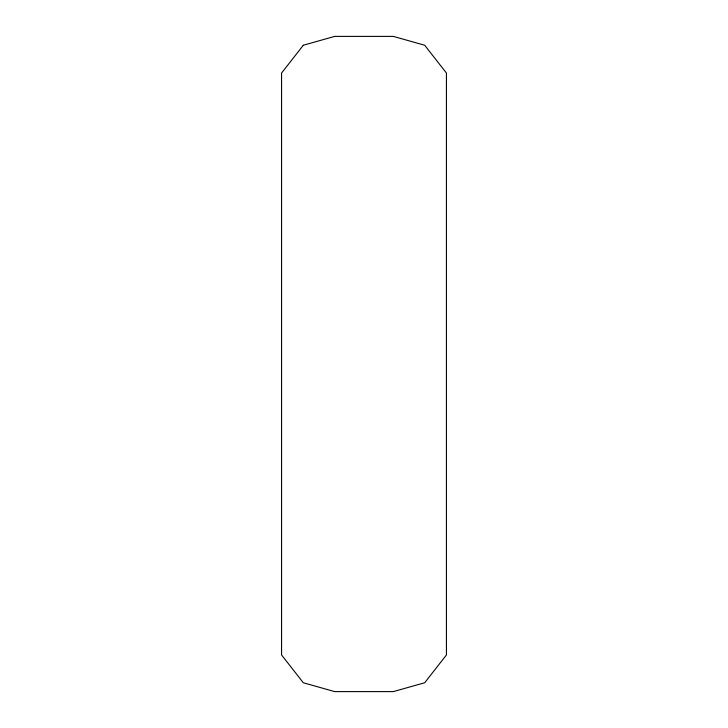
<?xml version="1.0" encoding="UTF-8"?>
<svg xmlns="http://www.w3.org/2000/svg" width="728" height="728" viewBox="0 0 728 728"><rect width="100%" height="100%" fill="white"/><g stroke="black" fill="none" stroke-linecap="round" stroke-linejoin="round"><path stroke-width="1.09" d="M303.303 45.245L281.563 73.055L281.563 654.945L303.303 682.755L334.653 691.6L393.348 691.6L424.697 682.755L446.437 654.945L446.437 73.055L424.697 45.245L393.348 36.4L334.653 36.4L303.303 45.245"/></g></svg>
